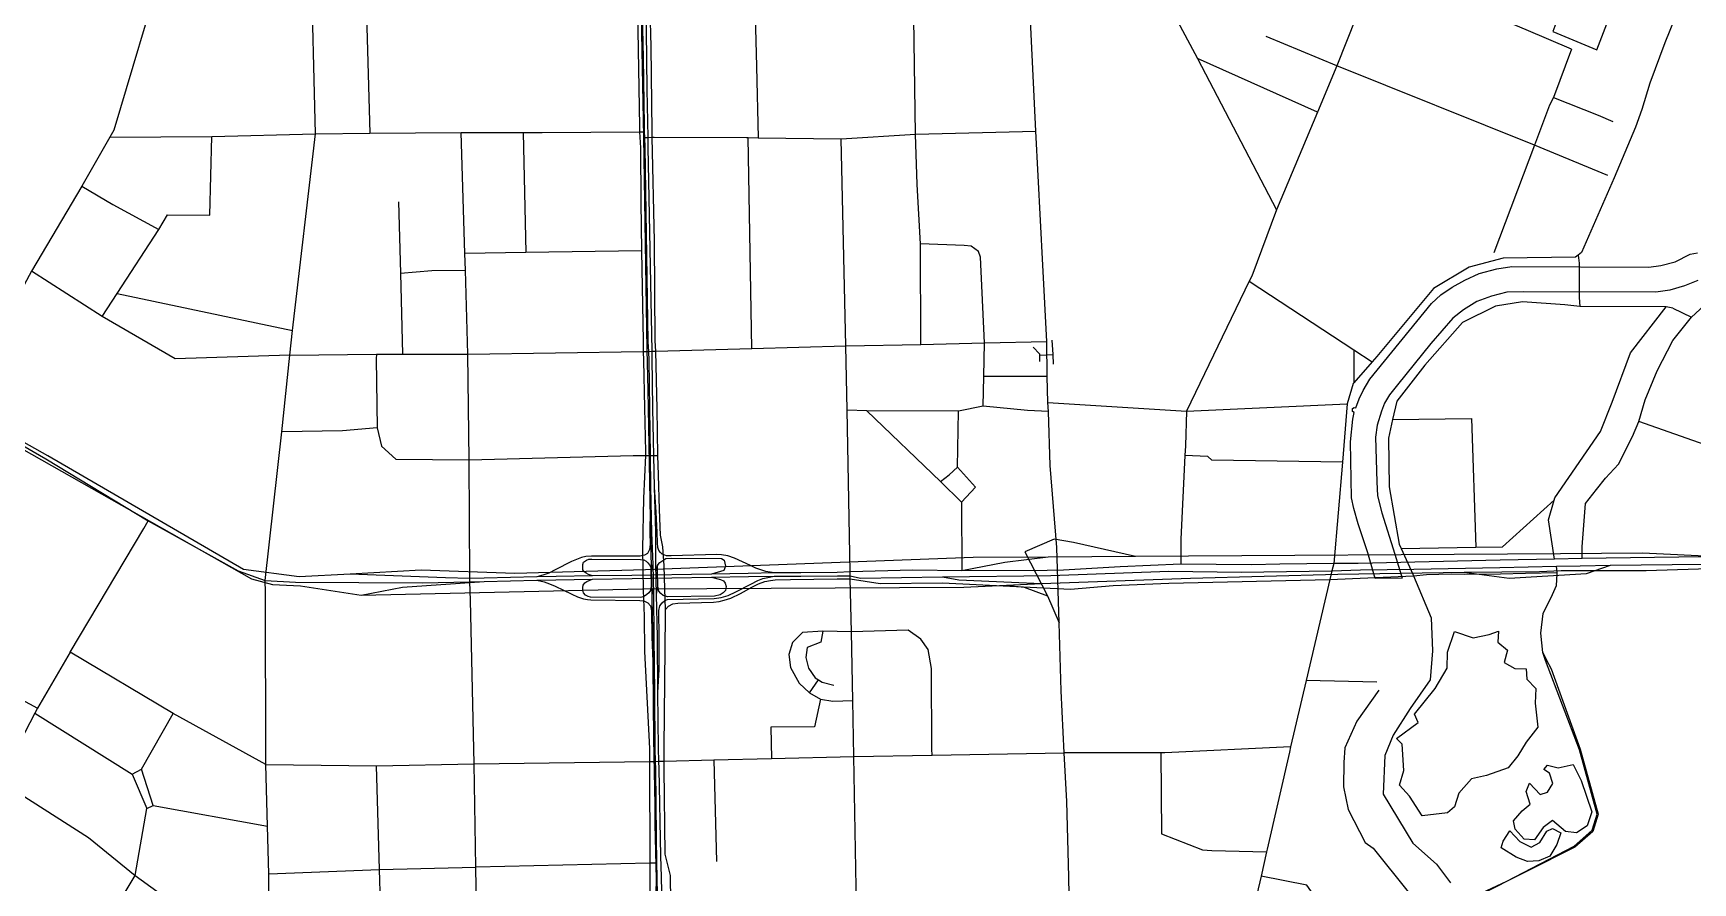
# Model space of a CAD drawing. Header units: millimetres. Extents: x 170 to 95391, y -643 to 69125.
# Drawn here: x 46878 to 50798, y 27543 to 29551 of the extents above; entities that cross this region are included whole.
import ezdxf

# ---------------------------------------------------------------- set-up
doc = ezdxf.new("R2010")
doc.units = ezdxf.units.MM
for name, color, linetype in [('railways', 4, 'Continuous'), ('roads_2', 2, 'Continuous'), ('roads_3', 3, 'Continuous'), ('water', 7, 'Continuous')]:
    doc.layers.add(name, color=color, linetype=linetype)

msp = doc.modelspace()

# ---------------------------------------------------------------- linework, layer by layer
at = {"layer": 'railways'}
msp.add_lwpolyline([(48328.54, 26617.82), (48350.11, 27551.4), (48347.37, 27681.84), (48346.66, 27727.14), (48344.21, 27883.56), (48341.66, 28140.69), (48337, 28360.89), (48330.51, 28707.43), (48328.25, 28803.62), (48319.86, 29304.99), (48312.5, 29715.37)], dxfattribs=at)
at = {"layer": 'roads_2'}
for points in [[(49280.21, 28529.41), (49276.11, 28656.83), (49274.23, 28678.52), (49273.15, 28739.57), (49271.69, 28822.13), (49262.65, 29002.52), (49246.44, 29319.31), (49224.95, 29761.95)], [(47187.74, 29721.27), (47068.11, 29321.52), (47058.94, 29305.44), (46992.88, 29189.51), (46874.41, 28988.92), (46758.4, 28774.39), (46699.64, 28665.72)], [(48313.89, 29748), (48313.43, 29734.01), (48313.8, 29697.87), (48315.11, 29667.26), (48318.52, 29492.76), (48320.92, 29333.08), (48321.25, 29317.74), (48322.2, 29304.12), (48322.49, 29280.85), (48329.89, 28821.94), (48331.15, 28799.1), (48331.9, 28777.7), (48333.65, 28663.83)], [(48341.46, 28664.23), (48339.78, 28784.44), (48339.61, 28799.33), (48330.51, 29281.44), (48330.31, 29304.53), (48328.36, 29418.11), (48325.11, 29696.7), (48324.43, 29734.45)], [(50768.82, 29619.47), (50731.7, 29527.96), (50696.32, 29432.86), (50677.36, 29371.03), (50662.62, 29329.2), (50612.29, 29208.87), (50534.77, 29032.49), (50526.95, 29026.47), (50520.28, 29021.35), (50349.57, 29019.67), (50269.18, 28997.81), (50185.48, 28947.33), (50051.51, 28786.75), (50040.46, 28774.13), (49997.27, 28724.82), (49995.46, 28722.75), (49981.69, 28674.77), (49970.19, 28537.51), (49950.09, 28297.58), (49945.5, 28280.62), (49940.65, 28259.86)], [(50536.7, 28309.57), (50536.78, 28337.18), (50544.29, 28439.45), (50569.99, 28472.96), (50591.83, 28499.18), (50622.4, 28532.65), (50655.06, 28597.62), (50670.49, 28633.3), (50685.37, 28684.4), (50713.17, 28752.98), (50750.48, 28825), (50794.63, 28880.16), (50844.13, 28925.36), (50893.37, 28977.6), (50924.01, 29015.45), (50954.62, 29054.11)], [(47483.83, 28790.36), (47213.3, 28781.38), (47040.87, 28881.58), (46874.41, 28988.92)], [(50750.32, 28900.98), (50734.66, 28904.42), (50531, 28904.77), (50495.64, 28908.92), (50395.43, 28916.39), (50331.59, 28905.64), (50254.18, 28867.37), (50164.93, 28766.8), (50098.42, 28681.39), (50088.85, 28637.7), (50079.19, 28593.6), (50080.32, 28478.99), (50103.89, 28343.72), (50108.69, 28333.06), (50136.1, 28272.11), (50137.86, 28268.19), (50180.09, 28169.66), (50183.05, 28091.36), (50177.35, 28022.84), (50130.01, 27954.67), (50090.42, 27892.05), (50070.48, 27843.61), (50066.65, 27752.56), (50136.15, 27636.87), (50192.31, 27586.78), (50225.37, 27543.01)], [(50470.7, 28308.19), (50457.09, 28401.22), (50470.33, 28447.75), (50471.91, 28453.29), (50580.08, 28609.98), (50607.38, 28679.3), (50650.48, 28795.59), (50734.66, 28904.42)], [(50750.32, 28900.98), (50794.63, 28880.16)], [(46471.7, 28783.7), (47393.25, 28261.32), (47443.07, 28248.2), (47509.38, 28244.94), (47652.58, 28222.71), (48317.32, 28238.15), (49076.29, 28241.46), (49177.01, 28246.6), (49259.11, 28250.79), (49611.42, 28262.96), (49959.38, 28272.54), (50257.64, 28277.56), (50435.7, 28278.9), (50486.49, 28280.79), (50687.95, 28280.89), (50860.99, 28286.89)], [(50860.35, 28313.2), (50678.86, 28322.17), (50485.3, 28320.45), (49481.54, 28314.02), (49275.29, 28312.71), (49098.16, 28311.58), (48324, 28282.36), (48015.66, 28274.46), (47794.07, 28282.11), (47626.64, 28272.82), (47505.93, 28266.11), (47374.92, 28283.86), (46912.69, 28551.86), (46480.39, 28795.85)], [(47483.83, 28790.36), (47688.87, 28792.43), (47750.14, 28792.49), (47904.82, 28792.66), (48319, 28798.92), (48331.15, 28799.1), (48339.61, 28799.33), (48348.68, 28799.57)], [(48333.65, 28663.83), (48334.99, 28552.63), (48336.34, 28478.47), (48338.3, 28371.11)], [(48348.27, 28372.24), (48345.79, 28478.32), (48341.46, 28664.23)], [(49313.26, 27849.91), (49306.06, 27997.1), (49301.19, 28157.52), (49295.42, 28335.23), (49280.21, 28529.41)], [(48336.34, 28478.47), (48334.33, 28370.91)], [(48351.66, 28372.02), (48349.56, 28418.91), (48345.79, 28478.32)], [(48334.33, 28370.91), (48334.85, 28343.4), (48334, 28330.64), (48329.14, 28321.68), (48321.82, 28317.24), (48311.74, 28314.82), (48196.61, 28315.28)], [(48338.3, 28371.11), (48341.29, 28295.39), (48343.01, 28224.17), (48343.58, 28123.94)], [(48352.19, 28123.63), (48350.14, 28224.26), (48348.85, 28296.01), (48348.27, 28372.24)], [(48492.78, 28318.82), (48385.15, 28316.2), (48373.77, 28315.94), (48369.87, 28317.04), (48363.84, 28319.56), (48359.44, 28323.49), (48355.74, 28328.12), (48353.31, 28335.39), (48352.33, 28346.54), (48351.66, 28372.02)], [(49481.54, 28314.02), (49334.66, 28347), (49289.73, 28355.43), (49219.82, 28325.38), (49273.46, 28221.1)], [(48196.61, 28315.28), (48183.03, 28314.39), (48173.2, 28311.72), (48160.85, 28307.08), (48149.24, 28302.16), (48111.11, 28282.47)], [(48199.22, 28268.23), (48189.82, 28272.07), (48183.97, 28274.76), (48178.5, 28278.88), (48176.22, 28282.96), (48175.97, 28294.99), (48178.14, 28300.99), (48184.94, 28305.36), (48190.47, 28307.6), (48197.23, 28308.08)], [(48197.23, 28308.08), (48312.06, 28307.3), (48320.22, 28306.17), (48325.71, 28303.3), (48329.41, 28299.55), (48333.98, 28294.38), (48336.78, 28288.18), (48336.98, 28276.85), (48337.91, 28243.98), (48335.97, 28233.87), (48331.84, 28228.08), (48327.36, 28224.58), (48321.56, 28220.65), (48315.5, 28217.86), (48311.4, 28217.54), (48194.62, 28218.34)], [(48500.31, 28223.49), (48487.14, 28220.59), (48376.02, 28219.22), (48365.56, 28221.96), (48360.44, 28226.78), (48355.7, 28232.3), (48353.66, 28243.99), (48352.66, 28277.88), (48352.82, 28288.48), (48353.61, 28294.58), (48358.15, 28300.35), (48372.12, 28309.26), (48384.95, 28310.51), (48503.78, 28309.45)], [(48503.78, 28309.45), (48509.66, 28305.29), (48512.94, 28291.03), (48509.44, 28280.82), (48479.97, 28272.16)], [(48572.25, 28292.65), (48534.18, 28310.47), (48518.89, 28315.85), (48503.83, 28318.22), (48492.78, 28318.82)], [(49275.29, 28312.71), (49172.77, 28300.23), (49071.5, 28280.59)], [(47909.54, 28262.3), (47852.02, 28264.12), (47626.64, 28272.82)], [(48113.31, 28267.13), (48067.75, 28266.03), (47943.33, 28263.05), (47909.54, 28262.3)], [(48111.11, 28282.47), (48096.22, 28274.84), (48082.1, 28269.96), (48067.75, 28266.03)], [(48112.24, 28259.13), (48199.22, 28260.7), (48480.39, 28265.79), (48567.32, 28267.35)], [(48566.38, 28274.37), (48479.97, 28272.16), (48292.16, 28269.42), (48199.22, 28268.23), (48113.31, 28267.13)], [(48341.29, 28295.39), (48336.98, 28276.85)], [(48352.66, 28277.88), (48348.85, 28296.01)], [(48388.6, 28202.05), (48400.93, 28203.94), (48484.66, 28206.49), (48498, 28207.63), (48510.34, 28211.03), (48525.97, 28216.16), (48548.94, 28226.47), (48575.71, 28241.51), (48590.86, 28249.39), (48605.74, 28255.27), (48619.33, 28257.66), (48630.4, 28259.32), (48666.61, 28259.52), (48776.98, 28261.6), (48807.88, 28261.61), (48878.29, 28250.46), (49025.88, 28252.31), (49328.11, 28237.36), (49428.96, 28245.74), (49559.98, 28251.32), (49940.65, 28259.86)], [(48480.39, 28265.79), (48501.69, 28260.09), (48508.76, 28256.5), (48512.46, 28251.16), (48514.52, 28243.54), (48513.38, 28233.64), (48507.65, 28228.03), (48500.31, 28223.49)], [(48807.56, 28277.62), (48777.25, 28276.81), (48691.07, 28275.84), (48628.73, 28275.36), (48566.38, 28274.37)], [(48567.32, 28267.35), (48627.96, 28267.59), (48690.76, 28267.84), (48777.43, 28268.56), (48807.74, 28268.56)], [(48628.73, 28275.36), (48608.33, 28278.84), (48596.55, 28282.44), (48585.02, 28286.78), (48572.25, 28292.65)], [(48573.01, 28248.79), (48589.67, 28257.16), (48601.52, 28262.06), (48608.83, 28264.01), (48627.96, 28267.59)], [(49026, 28265.82), (49064.45, 28259.16), (49259.11, 28250.79)], [(50257.64, 28277.56), (50363.87, 28263.34), (50546.5, 28274.13), (50603.29, 28293.38)], [(47652.58, 28222.71), (47750.02, 28241.44), (47942.96, 28255.36)], [(47909.6, 28254.29), (47942.96, 28255.36), (48067.42, 28258.13), (48112.24, 28259.13)], [(48067.42, 28258.13), (48084.99, 28254.42), (48097.27, 28249.82), (48110.55, 28244.21)], [(48110.55, 28244.21), (48150.11, 28225.37), (48163.88, 28219.25), (48177.67, 28214.38), (48187.2, 28212.29), (48195.24, 28211.73)], [(48194.62, 28218.34), (48188.77, 28219.45), (48182.75, 28222.52), (48178, 28228.21), (48175.91, 28234.6), (48176.15, 28240.78), (48177.26, 28246.43), (48180.69, 28252.25), (48185.51, 28255.39), (48191.22, 28257.46), (48199.22, 28260.7)], [(48337.91, 28243.98), (48343.01, 28224.17)], [(48350.14, 28224.26), (48353.66, 28243.99)], [(48502.86, 28217.1), (48519.23, 28221.97), (48537.66, 28230.57), (48573.01, 28248.79)], [(49177.01, 28246.6), (49218.61, 28241.51), (49273.46, 28221.1), (49301.19, 28157.52)], [(49940.65, 28259.86), (49884.8, 28020.98), (49847.93, 27864.11), (49845.4, 27852.15), (49792.1, 27622.33), (49790.84, 27616.58), (49778.21, 27559.01), (49734.21, 27372.39), (49689.5, 27182.84), (49687.64, 27174.96), (49675.22, 27118.66), (49672.91, 27108.2), (49655.51, 27029.34), (49635.29, 26944.92)], [(48195.24, 28211.73), (48311.13, 28210.52), (48320.42, 28209.69), (48329.93, 28205.11), (48336.16, 28197.3), (48338.58, 28186.03), (48339.32, 28124.35)], [(48356.69, 28123.94), (48355.8, 28186.92), (48358.01, 28197.34), (48363.23, 28204.9), (48369.5, 28210.15), (48376.09, 28212.39), (48486.51, 28215.01), (48502.86, 28217.1)], [(48339.32, 28124.35), (48342.07, 28047.17), (48345.06, 27992.28)], [(48343.58, 28123.94), (48345.06, 27992.28), (48346.56, 27859.76)], [(48354.91, 27860.18), (48353.54, 27992.54), (48352.19, 28123.63)], [(48353.54, 27992.54), (48356.24, 28047.53), (48356.69, 28123.94)], [(47427.75, 27822.5), (47688.94, 27819.28), (47919.36, 27824.52), (48333.32, 27829.9), (48347.27, 27830.08)], [(48346.56, 27859.76), (48347.27, 27830.08), (48347.83, 27811.93), (48349.58, 27651.94), (48349.82, 27589.72), (48350.69, 27557.24)], [(48347.27, 27830.08), (48355.8, 27830.29), (48368.25, 27830.59), (48485.25, 27833.46), (48621.94, 27836.8), (48816.29, 27841.62), (49000.98, 27844.64), (49313.26, 27849.91)], [(48362.16, 27557.07), (48360.58, 27605.64), (48356.32, 27812.78), (48355.8, 27830.29), (48354.91, 27860.18)], [(49847.93, 27864.11), (49550.61, 27850.18), (49541.06, 27850.17), (49313.26, 27849.91)], [(49316.62, 27009.18), (49316.73, 27010.64), (49320.26, 27072.48), (49321.75, 27117.33), (49323.38, 27166.29), (49320.06, 27238.24), (49322.09, 27294.53), (49329.61, 27362.62), (49326.32, 27428.98), (49324.25, 27557.22), (49319.46, 27735.52), (49313.26, 27849.91)], [(48350.69, 27557.24), (48352.95, 27424.15), (48354.38, 27342.43)], [(48372.95, 27034.83), (48368.63, 27226.22), (48366.38, 27341.48), (48362.16, 27557.07)]]:
    msp.add_lwpolyline(points, dxfattribs=at)
at = {"layer": 'roads_3'}
for points in [[(45009.91, 30003.72), (45156.99, 29819.64), (45203.39, 29767.77), (45261.78, 29686.87), (45288.06, 29653.56), (45406.21, 29503.89), (45607.15, 29303.46), (45629.85, 29288.59), (45660.71, 29267.04), (46033.55, 29042.86), (46053.51, 29031.89), (46213.07, 28944.33), (46298.87, 28897.24), (46370.26, 28853.58), (46406.9, 28831.36), (46499.05, 28781.03), (46592.67, 28726.21), (46699.64, 28665.72), (46907.72, 28545.42)], [(47545.16, 29313.42), (47534.33, 29728.07)], [(47661.66, 29731.94), (47665.42, 29593.87), (47673.02, 29314.63)], [(48302.62, 29748.06), (48302.7, 29733.79), (48303.93, 29694.27), (48309.7, 29330.81), (48310.29, 29317.69), (48311.99, 29279.82), (48312.97, 29151.88), (48314.98, 29036.84), (48318.71, 28823.39), (48319, 28798.92), (48319.53, 28777.17), (48322.07, 28665.53), (48324.4, 28561.74), (48324.01, 28552.8), (48319.56, 28451.82), (48317.09, 28332.6), (48318.73, 28234.84), (48320.68, 28173.24), (48321.95, 28089.66), (48333.91, 27860.34), (48333.32, 27829.9), (48334.42, 27589.36), (48335.46, 27351.04)], [(48578.93, 29744.53), (48586.67, 29472.07), (48590.45, 29304.04)], [(48974.1, 28815.67), (48973.96, 29053.45), (48965.86, 29193.7), (48961.71, 29312.43), (48955.39, 29750.31)], [(50510.91, 29513.58), (50404.15, 29558.9), (50049.51, 29708.88), (50022.23, 29722.03)], [(50531.62, 28292.56), (50603.29, 28293.38), (50821.78, 28295.87), (50896.38, 28298.2), (50951.41, 28306.18), (51001.48, 28324.67), (51054.89, 28353.41), (51098.73, 28396.03), (51136.87, 28445.35), (51244.21, 28607.89), (51314.35, 28711.33), (51478.33, 28929.25), (51521.81, 29011.14), (51558.41, 29060.35), (51596.49, 29133.29), (51809.06, 29537.02), (51825.1, 29559.4), (51924.87, 29731.82)], [(48385.51, 27373.62), (48383.57, 27560.43), (48370.55, 27611.08), (48368.24, 27812.75), (48368.25, 27830.59), (48368.27, 27862.83), (48371.48, 28175.1), (48371.16, 28188.66), (48370.03, 28237.67), (48368.52, 28292.41), (48364.97, 28337.41), (48359.78, 28364.33), (48357.35, 28425.44), (48354.59, 28507.07), (48353.67, 28553.11), (48351.47, 28662.99), (48348.68, 28799.57), (48347.4, 28823.81), (48345.43, 29059.86), (48339.6, 29305.01), (48339.72, 29318.42), (48337.48, 29519.28), (48332.76, 29696.64)], [(49520.51, 29691.93), (49627.98, 29490.83), (49814.85, 29133.71)], [(50049.51, 29708.88), (49956.64, 29474.26), (49911.25, 29364.13), (49814.85, 29133.71), (49755.87, 28976.42)], [(50597.2, 29214.86), (50423.46, 29286.23), (49956.64, 29474.26), (49789.72, 29543.23)], [(49911.25, 29364.13), (49627.98, 29490.83)], [(50510.91, 29513.58), (50468.84, 29399.32), (50459.45, 29380.99), (50423.46, 29286.23), (50327.69, 29031.97)], [(50468.84, 29399.32), (50574.42, 29357.54), (50608.89, 29342.64)], [(47040.87, 28881.58), (47076.1, 28935.63), (47174.89, 29087.19), (47195.55, 29121.5), (47295.29, 29120.66), (47299.94, 29306.85)], [(47058.94, 29305.44), (47299.94, 29306.85), (47545.16, 29313.42)], [(47483.83, 28790.36), (47490.64, 28848.39), (47545.16, 29313.42)], [(47545.16, 29313.42), (47673.02, 29314.63), (47888.64, 29316.68), (48035.31, 29316.68), (48080.5, 29316.67), (48310.29, 29317.69), (48321.25, 29317.74)], [(47904.82, 28792.66), (47898.7, 28990.72), (47897.47, 29030.53), (47888.64, 29316.68)], [(48035.31, 29316.68), (48041.72, 29032.71)], [(48322.2, 29304.12), (48330.31, 29304.53), (48339.6, 29305.01), (48344.68, 29305.26), (48562.66, 29304.47), (48566.33, 29304.42), (48590.45, 29304.04), (48786.2, 29301.03), (48961.71, 29312.43), (49246.44, 29319.31)], [(48575.12, 28805.76), (48566.33, 29304.42)], [(48824.7, 26975.29), (48824.62, 27356.49), (48816.29, 27841.62), (48813.63, 27973.79), (48810.38, 28136.45), (48807.88, 28261.61), (48807.74, 28268.56), (48807.56, 28277.62), (48800.42, 28659.88), (48797.58, 28811.84), (48786.2, 29301.03)], [(46992.88, 29189.51), (47066.19, 29146.12), (47174.89, 29087.19)], [(47740.82, 29152.73), (47745.18, 28983.85), (47750.14, 28792.49)], [(49121.96, 28669.55), (49123.47, 28739.74), (49125.18, 28818.94), (49115.61, 29021.58), (49110.57, 29034.94), (49093.19, 29047.35), (49076.76, 29049.53), (48973.96, 29053.45)], [(48314.98, 29036.84), (48041.72, 29032.71), (47897.47, 29030.53)], [(50526.95, 29026.47), (50528.96, 29007.79)], [(50528.96, 29007.79), (50529.43, 28926.39), (50531, 28904.77)], [(47745.18, 28983.85), (47819.66, 28990.4), (47898.7, 28990.72)], [(49755.87, 28976.42), (49750.18, 28964.61), (49602.1, 28657.41)], [(47076.1, 28935.63), (47490.64, 28848.39)], [(49750.18, 28964.61), (49997.28, 28802.47), (50040.46, 28774.13)], [(51454.29, 28951.72), (51429.46, 28914.81), (51323.83, 28763.04), (51232.57, 28618.39), (51121.2, 28450.11), (51089.98, 28411.13), (51035.37, 28362.96), (50965.88, 28328.11), (50893.7, 28314.57), (50821.05, 28313.57), (50536.7, 28309.57)], [(48575.12, 28805.76), (48797.58, 28811.84), (48974.1, 28815.67), (49125.18, 28818.94), (49271.69, 28822.13)], [(49284.05, 28825.68), (49285.85, 28791.75), (49287.07, 28768.67)], [(47426.26, 28257.42), (47464.88, 28608.64), (47483.83, 28790.36)], [(47688.87, 28792.43), (47688.35, 28781.75), (47690.06, 28618.01), (47701.01, 28574.93), (47734.69, 28543.96), (47907.37, 28542.57)], [(47909.6, 28254.29), (47909.54, 28262.3), (47907.37, 28542.57), (47904.82, 28792.66)], [(48348.68, 28799.57), (48575.12, 28805.76)], [(49239.49, 28809.24), (49254.58, 28793.12), (49254.56, 28789.93), (49254.44, 28775.47)], [(49254.56, 28789.93), (49285.85, 28791.75)], [(49997.28, 28802.47), (49997.27, 28724.82)], [(49273.15, 28739.57), (49123.47, 28739.74)], [(49276.11, 28656.83), (49226.77, 28659.47), (49121.96, 28669.55), (49063.25, 28657.75), (48847.3, 28658.51), (48800.42, 28659.88)], [(48847.3, 28658.51), (49020.67, 28491.14), (49070.73, 28442.8), (49103.93, 28478.35), (49061.13, 28525.76), (49063.25, 28657.75)], [(49274.23, 28678.52), (49602.1, 28657.41)], [(49602.1, 28657.41), (49599.36, 28575.58), (49598.26, 28552.88), (49588.64, 28355.25), (49588.49, 28295.88)], [(49602.1, 28657.41), (49981.69, 28674.77)], [(47690.06, 28618.01), (47608.77, 28611.53), (47464.88, 28608.64)], [(50088.85, 28637.7), (50274.96, 28640.35), (50284.93, 28336.05)], [(51121.2, 28450.11), (51048.3, 28494.16), (50964.41, 28525.98), (50840.19, 28573.1), (50670.49, 28633.3)], [(46907.72, 28545.42), (47149.86, 28398.36), (47361.86, 28280.11), (47426.26, 28257.42), (47497.89, 28253.92), (47796.73, 28251.78), (47909.6, 28254.29)], [(47907.37, 28542.57), (48294.85, 28553.18), (48324.01, 28552.8), (48353.67, 28553.11)], [(49970.19, 28537.51), (49661.37, 28542.13), (49651.94, 28550.91), (49598.26, 28552.88)], [(49020.67, 28491.14), (49041.44, 28507.52), (49061.13, 28525.76)], [(49070.73, 28442.8), (49071.5, 28280.59)], [(50108.69, 28333.06), (50284.93, 28336.05), (50348.07, 28337.13), (50470.33, 28447.75)], [(46965.14, 28088.37), (47139.25, 28380.56), (47149.86, 28398.36)], [(50536.7, 28309.57), (50470.7, 28308.19), (50342.89, 28305.52), (50007.53, 28297.87)], [(50007.53, 28297.87), (49950.09, 28297.58), (49822.74, 28296.11), (49755.57, 28294.46), (49588.49, 28295.88), (49445.46, 28290.21), (49338.26, 28283.67), (49311.45, 28281.69), (49272.73, 28281.4), (49071.5, 28280.59), (48955.44, 28281.83), (48807.56, 28277.62)], [(48807.74, 28268.56), (48831.61, 28263.1), (49026, 28265.82), (49281.63, 28269.4), (49560.07, 28279.36), (49731.26, 28277.19), (49945.5, 28280.62), (50012.75, 28282.53)], [(49940.65, 28259.86), (50137.86, 28268.19), (50168.57, 28271.64), (50227.2, 28272.96), (50257.79, 28272.46), (50343.15, 28273.29), (50402.3, 28275.12), (50477.12, 28276.05), (50475.73, 28291.31)], [(50012.75, 28282.53), (50138.91, 28284.26), (50341.98, 28288.3), (50475.73, 28291.31), (50531.62, 28292.56)], [(50443.72, 28087.69), (50438.95, 28132.75), (50444.47, 28179.79), (50466.2, 28224.68), (50475.85, 28245.54), (50477, 28273.21), (50477.12, 28276.05)], [(47436.19, 27338.29), (47434.32, 27564.53), (47431.46, 27676.76), (47427.75, 27822.5), (47426.36, 28230.16), (47426.26, 28257.42)], [(47923.49, 27579.9), (47919.36, 27824.52), (47910.58, 28210.74), (47909.6, 28254.29)], [(48371.16, 28188.66), (48378.25, 28197.13), (48388.6, 28202.05)], [(48810.38, 28136.45), (48742.64, 28137.96), (48695.31, 28134.27), (48671.46, 28110.92), (48662.99, 28082.34), (48666.85, 28051.61), (48687.12, 28014.61), (48711.6, 27991.89), (48737.2, 27977.35), (48766.97, 27971.99), (48813.63, 27973.79)], [(48742.64, 28137.96), (48738.31, 28111.4), (48706.33, 28099.37), (48703.05, 28075.87), (48709.01, 28050.24), (48725.27, 28027.6), (48733.09, 28022.63), (48741.64, 28017.22), (48769.35, 28009.83)], [(49000.98, 27844.64), (49000.09, 27859.1), (48999.6, 28049.43), (48991.75, 28094.52), (48974.47, 28119.22), (48944.82, 28139.93), (48810.38, 28136.45)], [(46965.14, 28088.37), (46888.46, 27955.56), (46881.65, 27943.76), (46798.21, 27783.98)], [(47427.75, 27822.5), (47208.68, 27943.04), (46965.14, 28088.37)], [(50258.39, 27493.62), (50280.37, 27508.99), (50287.46, 27513.94), (50358.17, 27546.63), (50517.74, 27629.75), (50560.21, 27667.28), (50571.83, 27705.56), (50529.87, 27857.35), (50449.83, 28068.8), (50443.72, 28087.69)], [(50443.72, 28087.69), (50451.78, 28070.7), (50462.91, 28048.48), (50531.56, 27858.74), (50573.89, 27704.9), (50561.73, 27664.71), (50518.88, 27627.06), (50288.98, 27511.76), (50280.37, 27508.99)], [(46679.18, 27846.12), (46765.76, 28022.13), (46888.46, 27955.56)], [(48711.6, 27991.89), (48733.09, 28022.63)], [(50051.35, 28016.95), (49884.8, 28020.98)], [(50056.34, 27998.49), (50004.32, 27924.72), (49976.04, 27862.02), (49973.7, 27827.76), (49972.71, 27769.96), (49983.59, 27716.14), (50023.58, 27638.55), (50042.5, 27625.1), (50125.47, 27521.58), (50155.42, 27474.25), (50168.89, 27422.98), (50172.74, 27390.71), (50169.8, 27281.75), (50173.52, 27233.62)], [(48737.2, 27977.35), (48723.29, 27911.98), (48620.43, 27910.78), (48621.94, 27836.8)], [(46881.65, 27943.76), (47111.82, 27799.57)], [(47111.82, 27799.57), (47133.53, 27811.68), (47208.68, 27943.04)], [(48485.25, 27833.46), (48492.01, 27593.35)], [(49541.06, 27850.17), (49543.09, 27659.09), (49639.95, 27620.93), (49661.54, 27619.22), (49790.84, 27616.58)], [(47111.82, 27799.57), (47146.11, 27718.45)], [(47161.6, 27725.48), (47133.53, 27811.68)], [(47720.19, 26983.82), (47714, 27020.83), (47712.32, 27030.86), (47703.42, 27338.19), (47696.15, 27574.65), (47688.94, 27819.28)], [(46798.21, 27783.98), (47008.75, 27650.02), (47119.06, 27560.04)], [(47119.06, 27560.04), (47146.11, 27718.45), (47161.6, 27725.48)], [(47161.6, 27725.48), (47431.46, 27676.76)], [(46984.79, 27249.06), (47002.24, 27365.57), (47119.06, 27560.04)], [(47119.06, 27560.04), (47286.71, 27438.91), (47436.19, 27338.29)], [(47434.32, 27564.53), (47696.15, 27574.65), (47923.49, 27579.9)], [(48349.82, 27589.72), (48334.42, 27589.36), (47923.49, 27579.9)], [(47927.66, 27341.43), (47923.49, 27579.9)], [(50083.61, 27255.79), (49886.02, 27537.65), (49778.21, 27559.01)]]:
    msp.add_lwpolyline(points, dxfattribs=at)
at = {"layer": 'water'}
for points in [[(50492.97, 29624.38), (50466.75, 29555.31), (50570.83, 29511.62), (50598.9, 29583.41), (50492.97, 29624.38)], [(50217.98, 27708.34), (50158.27, 27701.67), (50128.83, 27747.96), (50105.38, 27773.73), (50114.92, 27808.44), (50111.31, 27870.89), (50098.06, 27884.3), (50148.76, 27921.76), (50140.68, 27941.27), (50189.52, 28002.27), (50217.68, 28050.13), (50217.98, 28088), (50234.83, 28136.97), (50278.94, 28122.3), (50317.05, 28130.16), (50338.71, 28138.17), (50337.47, 28111.58), (50359.94, 28092.97), (50352.51, 28063.37), (50377.07, 28049.85), (50403.8, 28048.62), (50405.65, 28024.04), (50427.08, 28002.38), (50425.77, 27967.6), (50431.48, 27911.27), (50404.45, 27875.67), (50384.65, 27843.09), (50361.8, 27814.63), (50310.22, 27796.62), (50275.19, 27788.72), (50245.1, 27755.19), (50234.54, 27722.54), (50217.98, 27708.34)], [(50378.11, 27670.2), (50374.14, 27689.67), (50394.9, 27713.04), (50413.54, 27729.26), (50404.54, 27759.02), (50411.89, 27778.4), (50437.38, 27751.59), (50454.92, 27757.59), (50467.42, 27777.95), (50459.39, 27802.57), (50446.09, 27810.87), (50454.41, 27821.03), (50480.06, 27814.68), (50515.1, 27822.58), (50534.32, 27784.57), (50559.43, 27710.69), (50547.86, 27678.03), (50523.03, 27660.83), (50497.35, 27664.11), (50466.7, 27689.94), (50443.95, 27673.77), (50424.18, 27644.25), (50399.51, 27646.5), (50378.11, 27670.2)], [(50380.64, 27603.67), (50344.82, 27625.44), (50350.1, 27641.78), (50365.73, 27666.21), (50389.18, 27640.44), (50415.8, 27626.91), (50436.46, 27638.01), (50453.14, 27665.5), (50466.55, 27671.53), (50486.02, 27661.13), (50476.53, 27633.59), (50459.86, 27606.09), (50434.05, 27595.04), (50407.3, 27593.22), (50380.64, 27603.67)]]:
    msp.add_lwpolyline(points, close=True, dxfattribs=at)
msp.add_lwpolyline([(50809.38, 28966.88), (50777.97, 28953.89), (50743.46, 28944.05), (50710.55, 28938.87), (50397.53, 28939.85), (50358.4, 28938.61), (50322.32, 28929.56), (50287.79, 28916.61), (50256.33, 28897.39), (50231.12, 28877.36), (50178.99, 28817.82), (50099.93, 28719.57), (50081.74, 28696.35), (50069.85, 28676.99), (50062.64, 28657.58), (50052.21, 28624.96), (50048.06, 28596.18), (50051.11, 28491.03), (50053.19, 28457.53), (50063.03, 28417.74), (50094.33, 28320.14), (50111.08, 28263.16), (50047.68, 28262.12), (50030.18, 28323), (50007.26, 28391.72), (49997.38, 28427.62), (49991.32, 28452.58), (49989.27, 28584.98), (49994.41, 28638.67), (49998.01, 28654.92), (49993.92, 28656.99), (49993.98, 28663.73), (49997.69, 28666.15), (50001.79, 28665.5), (50009.35, 28687.08), (50018.95, 28706.8), (50034.75, 28733.2), (50180.66, 28912.45), (50202.36, 28932.7), (50229.05, 28950.92), (50259.23, 28967.62), (50292.92, 28982.8), (50335.08, 28993.92), (50370.68, 28999.61), (50693.71, 28997.98), (50722.29, 29001.73), (50755.92, 29010.93), (50791.62, 29029.08), (50809.18, 29031.93)], dxfattribs=at)

doc.saveas('drawing.dxf')
